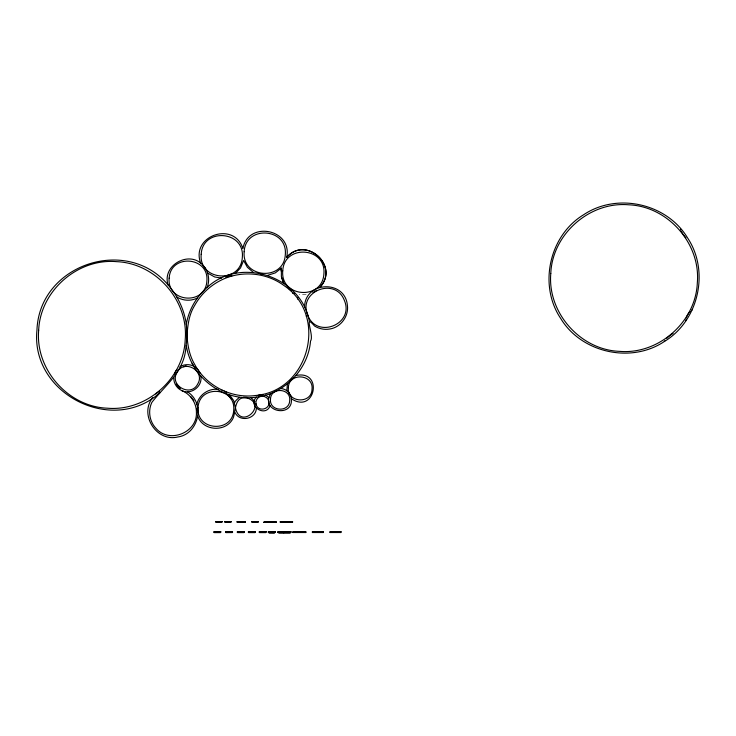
<?xml version="1.0" encoding="UTF-8"?>
<svg xmlns="http://www.w3.org/2000/svg" width="736" height="736" viewBox="0 0 736 736"><rect width="100%" height="100%" fill="white"/><g stroke="black" fill="none" stroke-linecap="round" stroke-linejoin="round"><path stroke-width="0.55" stroke-dasharray="3.68 2.76" d="M306.176 294.455L299.184 294.253"/><path stroke-width="1.1" d="M225.998 532.533L232.19 532.487M290.628 532.229L290.453 531.907M267.61 275.347L275.328 272.872L281.373 268.097L281.382 276.534L283.995 283.507M173.806 377.504C173.457 382.886 176.677 388.258 181.58 390.503C190.32 393.962 196.54 402.896 196.411 412.335C197.506 432.704 169.124 443.937 155.986 428.343C149.491 421.581 147.78 410.817 151.874 402.38C164.8 385.655 183.503 372.223 185.748 349.002C187.662 334.356 186.456 318.642 194.626 305.523C200.183 295.44 208.619 286.994 218.712 281.437C238.887 270.084 265.392 271.759 283.995 285.55C328.652 315.376 309.276 390.862 255.76 395.48C231.527 398.829 206.163 385.912 194.626 364.329C187.68 352.599 186.916 338.762 186.484 325.505C184.699 311.448 178.857 297.96 169.832 287.031C128.828 234.572 39.284 263.672 36.947 330.206C30.443 393.742 112.258 435.427 159.832 392.822M304.566 307.657C304.069 281.465 344.816 279.091 347.374 305.155C348.993 316.029 340.924 327.143 330.078 328.964C324.769 329.986 319.102 328.9 314.539 325.993C302.947 312.423 314.465 335.662 310.537 341.016C308.32 368.101 286.608 391.598 260.02 396.64C256.882 397.799 255.107 401.571 256.211 404.726C258.18 412.142 270.278 409.437 268.907 401.893M685.934 320.657L685.934 320.51A13.579 13.579 0 0 1 686.016 319.663M256.376 408.333C256.008 419.152 239.697 422.492 235.106 412.694M281.014 270.94L281.364 268.162M297.491 299.046L297.684 297.436M270.774 393.383C259.164 412.997 296.36 418.462 290.886 396.327A11.353 11.353 0 0 0 290.646 395.655C289.092 391.598 285.025 388.672 280.674 388.507M286.681 257.379C305.698 235.226 339.931 266.018 319.902 287.261C339.912 266.009 305.688 235.235 286.681 257.398C292.744 229.218 248.299 220.184 242.889 248.492C233.901 220.524 190.173 235.98 200.762 263.387M186.3 324.374C188.655 310.288 196.043 297.16 206.77 287.758M196.825 404.349C198.84 394.836 208.73 387.992 218.344 389.408M270.213 405.416C266.174 417.827 247.296 406.428 256.395 397.072M287.436 383.75L286.81 390.696M234.582 402.988C234.26 401.092 241.058 396.106 239.366 397.486M207.064 287.518C209.99 280.674 208.766 272.311 204.019 266.579A20.636 20.636 0 0 0 203.173 265.604C189.906 249.467 161.386 265.346 168.148 285.117M176.971 372.499C168.958 385.554 191.029 397.688 197.763 383.925C205.556 371.294 184.662 358.938 177.348 371.855M152.72 397.578C138.92 414.57 156.483 442.244 177.735 436.991C198.876 434.111 205.546 403.098 187.441 391.791M664.323 341.522C698.758 320.841 709.854 271.188 687.507 237.82C666.825 203.384 617.173 192.289 583.804 214.636C549.369 235.318 538.274 284.97 560.62 318.338C581.302 352.774 630.954 363.869 664.323 341.522L664.847 340.731M290.039 380.751L291.852 379.031M290.14 380.898L292.661 378.497M290.177 381.092L293.793 377.651M176.428 383.944L179.409 387.835M207.028 287.546C240.212 256.064 301.502 276.368 309.359 321.42M235.29 273.553L240.525 267.913L243.607 260.461L247.388 267.278L253.414 272.449M179.961 366.832C184.285 363.943 190.284 363.915 194.644 366.749M691.509 310.371L692.088 309.985M306.167 316.066L307.666 315.128C297.684 291.355 335.441 276.414 344.439 300.573C354.421 324.337 316.664 339.287 307.666 315.128M316.526 290.518L312.883 292.486M197.524 297.905C191.038 301.355 182.73 300.914 176.649 296.81M295.89 375.516C323.868 369.573 315.1 414.708 291.382 398.728M226.449 276.432L230.368 275.135M226.955 276.451L230.184 275.374M225.924 277.334L231.325 275.54M257.747 395.48L262.798 394.422M257.94 395.609L262.577 394.643M268.842 401.488C268.033 396.511 261.85 394.947 257.738 396.906C225.096 402.785 191.038 378.313 186.309 345.46M183.558 366.537L185.904 366.151M183.476 366.721L186.53 366.224M221.564 278.116L214.664 276.966L207.561 273.019M224.232 391.12L225.639 391.681M215.961 521.796L221.821 521.796M225.014 521.796L230.865 521.796M252.016 521.796L257.876 521.796M292.459 521.796L280.444 521.971M225.004 521.631L230.865 521.631M292.459 521.971L280.379 521.631M263.985 522.146L276.064 522.146M263.985 522.229L276.064 522.229M268.631 531.907L274.822 531.668M278.245 531.907L290.628 531.668M293.167 531.99L305.541 531.99M293.167 532.229L305.541 532.229M312.68 532.183L318.872 532.183M319.212 532.183L322.994 532.183M330.317 532.183L336.499 532.183M336.849 532.183L340.63 532.183M248.713 532.404L254.904 532.404M268.631 532.358L274.822 532.533M278.245 532.358L290.628 532.358M293.167 532.312L305.541 532.312M269.155 532.965L274.482 532.965M278.769 532.956L284.096 532.965M284.961 532.956L290.288 532.965M243.404 397.247L247.167 397.412M292.606 293.14L294.4 293.443M260.516 273.838L262.54 274.243M221.941 390.218L223.1 390.632M265.687 395.131L268.953 397.679M181.58 390.503C190.845 395.416 202.924 386.345 200.772 376.078M225.336 391.681L226.394 392.306M250.921 397.56L254.886 401.58M195.353 367.227L198.251 370.098L199.999 373.216M287.095 286.166L290.959 289.579M287.84 287.058L290.766 289.644M288.963 288.733L291.281 290.784M229.549 394.818L233.625 400.513L235.446 407.624M176.327 383.824L180.421 388.461M176.309 384.063L179.538 387.725M177.477 386.17L178.986 387.881M203.173 265.604L204.019 266.579M228.942 395.637L230.184 397.155M228.188 394.993L231.674 399.243M227.958 394.974L231.472 399.142M190.992 396.787L193.862 400.642M192.142 363.234L193.752 366.224M283.121 281.851L281.695 277.904M197.791 416.374C203.099 431.259 226.154 432.51 233.064 418.296C236.127 411.001 234.011 396.428 246.284 397.744C268.971 404.073 240.368 430.937 235.474 407.9M290.646 395.655L290.886 396.327M255.778 403.521L256.211 404.726M231.122 274.142L231.794 276.138M259.679 395.25L258.842 395.425M196.724 408.342L196.889 410.394M340.63 531.668L340.63 532.533M336.849 531.668L336.849 532.533M336.499 531.668L336.499 532.533M330.317 531.668L330.317 532.533M322.994 531.668L322.994 532.533M319.212 531.668L319.212 532.533M318.872 531.668L318.872 532.533M312.68 531.668L312.68 532.533M305.541 531.907L305.541 532.533M293.167 531.907L293.167 532.533M292.459 521.631L292.367 522.312M290.113 532.597L285.126 532.597M284.179 532.487L284.096 533.02M283.93 532.597L278.944 532.597M278.245 531.668L278.245 532.533M274.307 532.597L269.321 532.597M268.631 531.668L268.631 532.533M265.742 531.668L259.55 531.668M265.742 532.533L259.55 532.533M257.784 522.312L257.876 521.631L252.006 521.631M254.904 531.668L248.713 531.668M254.904 532.533L248.713 532.533M245.272 521.631L245.18 522.312M243.846 531.668L237.664 531.668M243.846 532.533L237.664 532.533M237.305 521.631L237.397 522.312M232.19 531.668L225.998 531.668M221.83 521.631L215.961 521.631M220.423 531.668L214.231 531.668M220.423 532.533L214.231 532.533M155.848 394.036A25.107 25.107 0 0 1 159.574 391.138M666.853 338.302A25.107 25.107 0 0 1 673.063 333.491M685.897 237.673A20.636 20.636 0 0 1 681.398 231.38M680.892 230.184A20.636 20.636 0 0 1 680.469 228.96M686.338 317.989A13.579 13.579 0 0 1 690.193 311.466M288.374 392.067A11.353 11.353 0 0 1 289.276 393.171M204.81 267.61A20.636 20.636 0 0 1 206.181 269.808M174.45 374.017A13.579 13.579 0 0 1 176.898 369.555M237.305 521.796L245.272 521.971L237.305 521.796M38.668 330.317C35.236 369.408 68.108 406.704 107.327 408.195C146.418 411.626 183.715 378.755 185.214 339.535C188.637 300.444 155.765 263.148 116.546 261.657C77.455 258.226 40.158 291.097 38.668 330.317M198.039 407.735C196.098 430.965 232.751 433.274 233.735 409.98C235.676 386.75 199.024 384.44 198.039 407.735M270.489 399.234C269.118 411.59 289.515 412.868 289.708 400.439C291.07 388.084 270.682 386.805 270.489 399.234M288.356 387.651C286.672 402.877 311.797 404.46 312.036 389.142C313.72 373.916 288.595 372.333 288.356 387.651M550.786 273.47C547.363 312.561 580.235 349.858 619.454 351.348C658.545 354.78 695.842 321.908 697.332 282.688C700.764 243.588 667.892 206.301 628.673 204.801C589.582 201.37 552.285 234.25 550.786 273.47M201.186 254.288C198.702 281.069 240.966 284.105 242.346 257.241C244.821 230.46 202.556 227.424 201.186 254.288M244.159 251.703C241.675 278.493 283.94 281.529 285.31 254.665C287.794 227.884 245.53 224.839 244.159 251.703M282.744 270.811C280.26 297.602 322.524 300.638 323.904 273.774C326.379 246.983 284.114 243.947 282.744 270.811M169.16 278.153C166.768 302.698 205.5 305.661 206.871 281.042C209.263 256.505 170.531 253.534 169.16 278.153M221.996 521.631L215.804 521.631L215.804 522.312L221.996 522.312L221.996 521.631M231.03 521.631L224.839 521.631L224.839 522.312L231.03 522.312L231.03 521.631M245.401 521.631L237.148 521.631L237.148 522.312L245.401 522.312L245.401 521.631M258.032 521.631L251.841 521.631L251.841 522.312L258.032 522.312L258.032 521.631M292.588 521.631L280.204 521.631L280.204 522.312L292.588 522.312L292.588 521.631M276.193 521.971L263.819 522.312L276.193 521.971M220.763 531.668L213.891 531.668L213.891 532.533L220.763 532.533L220.763 531.668M232.53 531.668L225.658 531.668L225.658 532.533L232.53 532.533L232.53 531.668M244.196 531.668L237.314 531.668L237.314 532.533L244.196 532.533L244.196 531.668M255.254 531.668L248.372 531.668L248.372 532.533L255.254 532.533L255.254 531.668M266.082 531.668L259.21 531.668L259.21 532.533L266.082 532.533L266.082 531.668M275.163 531.668L268.29 531.668L268.29 532.533L275.163 532.533L275.163 531.668M290.968 531.668L277.904 531.668L277.904 532.533L290.968 532.533L290.968 531.668M323.343 531.668L312.331 531.668L312.331 532.533L323.343 532.533L323.343 531.668M340.97 531.668L329.967 531.668L329.967 532.533L340.97 532.533L340.97 531.668M305.891 531.907L292.818 531.907L292.818 532.533L305.891 532.533L305.891 531.907"/></g></svg>
